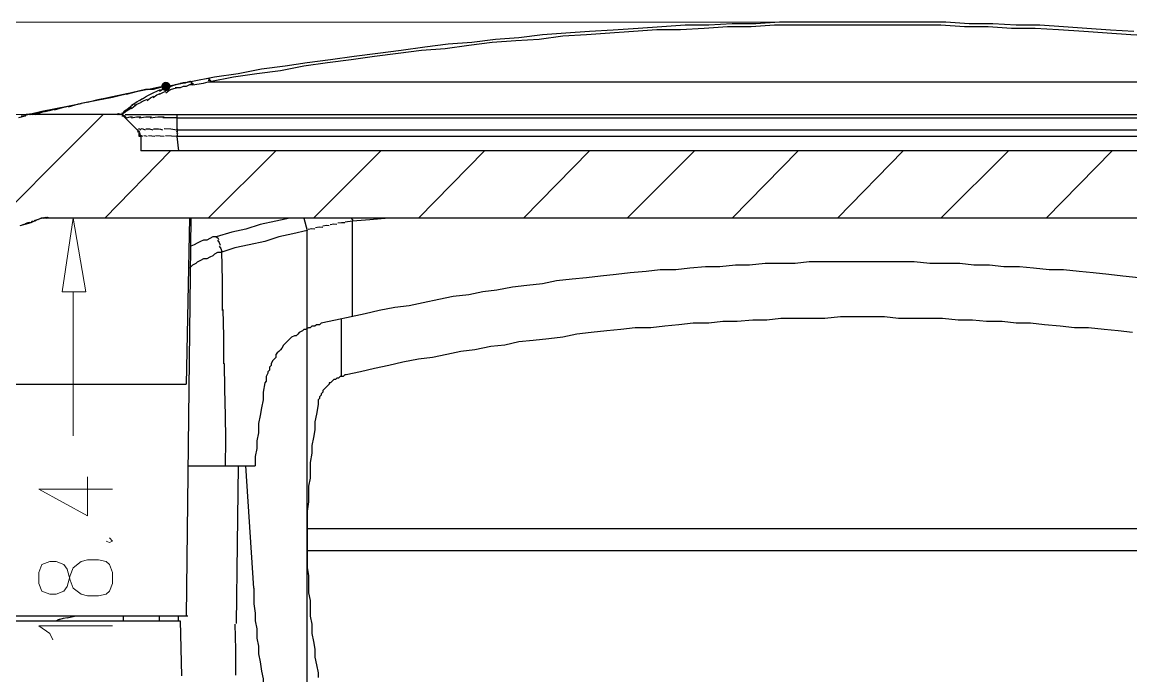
# Model space of a CAD drawing. Header units: millimetres. Extents: x 9 to 367, y 9 to 251.
# Drawn here: x 59.75 to 89.66, y 35.31 to 52.96 of the extents above; entities that cross this region are included whole.
import ezdxf

# ---------------------------------------------------------------- set-up
doc = ezdxf.new("R2010")
doc.units = ezdxf.units.MM
doc.layers.add('图层 1', color=7, linetype='Continuous')

msp = doc.modelspace()

# ---------------------------------------------------------------- hatches: boundary and pattern name
at = {"layer": '图层 1'}
h = msp.add_hatch(color=7, dxfattribs=at)
edge = h.paths.add_edge_path()
edge.add_arc((63.626965, 51.223404), 0.12506, 0, 360)

# ---------------------------------------------------------------- linework, layer by layer
at = {"layer": '图层 1', "color": 3, "lineweight": 5}
for points in [[(82.423035, 52.959035), (45.085035, 52.959035)], [(60.113298, 50.461333), (47.878965, 50.461333)], [(60.451965, 47.667369), (61.637298, 47.667369)], [(60.832965, 45.677843), (61.129298, 47.66751)], [(61.129263, 47.667369), (61.467929, 45.677702)], [(60.832965, 45.677843), (61.467965, 45.677843)], [(61.129263, 45.677843), (61.129263, 41.783176)]]:
    msp.add_lwpolyline(points, dxfattribs=at)
at = {"layer": '图层 1', "color": 7, "lineweight": 25}
for points in [[(89.746737, 52.705071), (89.111737, 52.747051), (88.476737, 52.789384), (87.841737, 52.832071), (87.206737, 52.874404), (86.571737, 52.874404), (85.936737, 52.916737), (85.301737, 52.916737), (84.666737, 52.959071), (84.031737, 52.959071), (83.354404, 52.959071), (82.719404, 52.959071), (82.084404, 52.959071), (81.449404, 52.959071), (80.814404, 52.959071), (80.179404, 52.959071), (79.544404, 52.916737), (78.909404, 52.916737), (78.274404, 52.874404), (77.639404, 52.874404), (77.004404, 52.832071), (76.369404, 52.789384), (75.692071, 52.747051), (75.057071, 52.705071), (74.422071, 52.662737), (73.787071, 52.620404), (73.152071, 52.535737), (72.517071, 52.493404), (71.882071, 52.408384), (71.247071, 52.366404), (70.612071, 52.281737), (69.977071, 52.197071), (69.342071, 52.112404), (68.707071, 52.027737), (68.072071, 51.943071), (67.437071, 51.858404), (66.844404, 51.773737), (66.209404, 51.688718), (65.574404, 51.562071), (64.939404, 51.477404), (64.304404, 51.350051), (63.669404, 51.223404)], [(90.296929, 52.577894), (89.661929, 52.620228), (89.026929, 52.662914), (88.391929, 52.705247), (87.714596, 52.747228), (87.079596, 52.789561), (86.444596, 52.789561), (85.809596, 52.831894), (85.174596, 52.831894), (84.539596, 52.874228), (83.904596, 52.874228), (83.269596, 52.874228), (82.634596, 52.874228), (81.999596, 52.874228), (81.364596, 52.874228), (80.687263, 52.874228), (80.052263, 52.874228), (79.417263, 52.831894), (78.782263, 52.831894), (78.147263, 52.789561), (77.512263, 52.747228), (76.877263, 52.747228), (76.242263, 52.705247), (75.607263, 52.662914), (74.972263, 52.620228), (74.337263, 52.577894), (73.702263, 52.493228), (73.067263, 52.450894), (72.432263, 52.408561), (71.797263, 52.324247), (71.162263, 52.239227), (70.527263, 52.196894), (69.892263, 52.112227), (69.257263, 52.027914), (68.622263, 51.943247), (67.987263, 51.858228), (67.352263, 51.773561), (66.717263, 51.646914), (66.082263, 51.561894), (65.447263, 51.477227), (64.812263, 51.350228)], [(62.568631, 51.011526), (62.86836, 51.093326), (63.136604, 51.15052)], [(63.118965, 51.138667), (63.366394, 51.194538), (63.600859, 51.240619)], [(63.584737, 51.223404), (63.288404, 51.138737)], [(63.457631, 51.096263), (63.555483, 51.160953), (63.635079, 51.193629)], [(63.584737, 51.223404), (63.627071, 51.223404)], [(63.626965, 51.181035), (63.70537, 51.216798), (63.777954, 51.241713)], [(63.626965, 51.223404), (63.669298, 51.223404)], [(63.754071, 51.223404), (63.841648, 51.259564), (63.911762, 51.280907)], [(63.754071, 51.138667), (63.842045, 51.166316), (63.912821, 51.18735)], [(64.007965, 51.181035), (63.965631, 51.181035), (63.880965, 51.181035)], [(63.881035, 51.265772), (63.970905, 51.296023), (64.038021, 51.314103)], [(64.007965, 51.308141), (64.094792, 51.32772), (64.159659, 51.342008)], [(64.262071, 51.265772), (64.177404, 51.223439), (64.092737, 51.223439), (64.008071, 51.181106)], [(64.134929, 51.308141), (64.216377, 51.349813), (64.279568, 51.365291)], [(64.346631, 51.265772), (64.261965, 51.265772)], [(64.262071, 51.350192), (64.291219, 51.363069), (64.306873, 51.36007)], [(64.304263, 51.350192), (64.32274, 51.347635), (64.336718, 51.335023)], [(64.304263, 51.308141), (64.349286, 51.310258), (64.368116, 51.291208)], [(64.346631, 51.265772), (64.642965, 51.308106)], [(64.643071, 51.308141), (64.770071, 51.350122)], [(64.727667, 51.434929), (64.765237, 51.447453), (64.781642, 51.444102)], [(64.770035, 51.434929), (64.796053, 51.431225), (64.810958, 51.417996)], [(64.770035, 51.392561), (64.821805, 51.39287), (64.841296, 51.372805)], [(64.770035, 51.350192), (64.812369, 51.350192)], [(64.812404, 51.350192), (99.991404, 51.350192)], [(62.187596, 50.927141), (61.340929, 50.757808)], [(61.510298, 50.8), (61.792741, 50.86888), (62.066981, 50.928764)], [(62.060631, 50.927141), (62.610965, 51.043205)], [(62.695737, 51.053894), (62.187737, 50.927247)], [(63.288298, 51.138667), (63.076631, 51.138667), (62.695631, 51.054)], [(62.822702, 50.8), (62.920113, 50.856621), (62.996621, 50.9016)], [(62.949631, 50.8), (63.044088, 50.842862), (63.127431, 50.883608)], [(62.992035, 50.884737), (63.075423, 50.944313), (63.15643, 50.988807)], [(63.118965, 50.96951), (63.234014, 51.027233), (63.321812, 51.068287)], [(63.118965, 50.842369), (63.211878, 50.919186), (63.299234, 50.963724)], [(63.288298, 51.053894), (63.397836, 51.101387), (63.483031, 51.136444)], [(63.288298, 50.927141), (63.38249, 50.995712), (63.469273, 51.035444)], [(63.457631, 51.011526), (63.54781, 51.06334), (63.629787, 51.095839)], [(63.626965, 51.053894), (63.703209, 51.116512), (63.777601, 51.146322)], [(60.198035, 50.503737), (60.310527, 50.538133), (60.396296, 50.558771)], [(61.340965, 50.757631), (60.282631, 50.545965)], [(60.367369, 50.546106), (60.52215, 50.586543), (60.655235, 50.61772)], [(60.621263, 50.588474), (60.840073, 50.656693), (61.032954, 50.702422)], [(61.002298, 50.672859), (61.273628, 50.753072), (61.52194, 50.810795)], [(62.484035, 50.546106), (62.541273, 50.578782), (62.569407, 50.601139)], [(62.484035, 50.503737), (62.507627, 50.541088), (62.523546, 50.559123)], [(62.484035, 50.503737), (62.528706, 50.540867), (62.553532, 50.558418)], [(62.526404, 50.546106), (62.581305, 50.577635), (62.616362, 50.599375)], [(62.568631, 50.588474), (62.636718, 50.657266)], [(62.611, 50.63049), (62.680056, 50.690286), (62.730592, 50.728915)], [(62.611, 50.588474), (62.704486, 50.653738)], [(62.695737, 50.715263), (62.786622, 50.769899), (62.852371, 50.812629)], [(62.695737, 50.63049), (62.761574, 50.685303), (62.821326, 50.72186)], [(62.780333, 50.715263), (62.887842, 50.761168), (62.965189, 50.800988)], [(59.817035, 50.418965), (59.647702, 50.376631)], [(59.817035, 50.418965), (59.776422, 50.43237), (59.719669, 50.419317)], [(60.113298, 50.461333), (60.070965, 50.461333), (60.028631, 50.461333), (59.986298, 50.461333), (59.943965, 50.461333), (59.901631, 50.461333), (59.859298, 50.461333), (59.816965, 50.419)], [(59.817035, 50.418965), (59.843499, 50.443273), (59.859148, 50.456271), (59.872421, 50.463415)], [(59.817035, 50.418965), (59.844331, 50.452126), (59.855488, 50.458829)], [(59.859404, 50.461333), (59.894417, 50.468698), (59.906676, 50.471564)], [(59.859404, 50.461333), (59.88939, 50.467683)], [(59.901596, 50.461333), (59.94512, 50.477737), (59.958746, 50.481442)], [(59.901596, 50.461333), (59.929862, 50.474959), (59.94146, 50.478267)], [(59.901596, 50.461333), (59.923821, 50.475092)], [(60.282631, 50.546106), (59.943965, 50.461439)], [(59.943965, 50.461333), (59.981006, 50.482147), (59.993706, 50.486028)], [(59.943965, 50.461333), (59.965705, 50.480295), (59.976067, 50.483911)], [(59.986333, 50.461333), (60.016893, 50.485807), (60.028667, 50.489908)], [(59.986333, 50.461333), (60.001591, 50.484132)], [(60.028737, 50.461333), (60.068425, 50.489026), (60.081654, 50.493436)], [(60.028737, 50.461333), (60.052858, 50.488365), (60.064015, 50.492378)], [(60.028737, 50.461333), (60.037557, 50.487174)], [(60.070929, 50.461333), (60.104443, 50.489908), (60.116791, 50.494142)], [(60.070929, 50.461333), (60.089009, 50.4896), (60.099152, 50.493789)], [(60.113298, 50.461333), (60.186367, 50.505916), (60.234301, 50.521658)], [(60.113298, 50.461333), (60.131202, 50.493789), (60.146459, 50.500844)], [(62.314702, 50.461333), (60.113369, 50.461333)], [(62.314702, 50.461333), (60.113369, 50.461333)], [(62.314702, 50.461333), (62.342086, 50.489864)], [(62.314702, 50.461333), (62.345482, 50.489732)], [(62.314702, 50.461333), (62.348613, 50.489732)], [(62.314702, 50.461333), (62.351964, 50.489688)], [(62.526404, 50.376596), (62.484071, 50.418929), (62.441737, 50.461263), (62.399404, 50.461263), (62.357071, 50.461263), (62.314737, 50.461263)], [(62.356929, 50.461333), (62.360545, 50.489423)], [(62.356929, 50.461333), (62.363809, 50.489247)], [(62.356929, 50.461333), (62.367028, 50.48907)], [(62.356929, 50.461333), (62.370291, 50.488762)], [(62.356929, 50.461333), (62.373554, 50.488321)], [(62.356929, 50.461333), (62.376773, 50.488012)], [(62.356929, 50.461333), (62.380169, 50.487527)], [(62.356929, 50.461333), (62.383388, 50.487086)], [(62.356929, 50.461333), (62.386783, 50.486601)], [(62.356929, 50.461333), (62.389914, 50.485984)], [(62.356929, 50.461333), (62.393266, 50.485499)], [(62.399298, 50.461333), (62.401856, 50.484749)], [(62.399298, 50.461333), (62.405075, 50.483999)], [(62.399298, 50.461333), (62.408338, 50.483338)], [(62.399298, 50.461333), (62.411689, 50.482588)], [(62.399298, 50.461333), (62.41482, 50.481794)], [(62.399298, 50.461333), (62.418172, 50.480868)], [(62.399298, 50.461333), (62.421303, 50.480251)], [(62.399298, 50.461333), (62.424654, 50.479325)], [(62.399298, 50.461333), (62.427785, 50.478399)], [(62.399298, 50.461333), (62.431004, 50.477429)], [(62.399298, 50.461333), (62.434267, 50.476238)], [(62.399298, 50.461333), (62.437486, 50.475136)], [(62.441667, 50.503737), (62.48228, 50.520009), (62.494583, 50.529137)], [(62.441667, 50.461333), (62.467772, 50.495112), (62.478003, 50.509311)], [(62.441667, 50.461333), (62.469757, 50.495112), (62.485411, 50.509311)], [(62.441667, 50.461333), (62.4459, 50.474033)], [(62.441667, 50.461333), (62.448987, 50.472799)], [(62.441667, 50.461333), (62.452206, 50.471564)], [(62.441667, 50.461333), (62.455293, 50.470329)], [(62.441667, 50.461333), (62.458424, 50.468962)], [(62.441667, 50.461333), (62.461466, 50.467727)], [(62.441667, 50.461333), (62.464597, 50.466493)], [(62.441667, 50.461333), (62.46764, 50.465082)], [(62.441667, 50.461333), (62.470727, 50.463538)], [(62.441667, 50.461333), (62.473681, 50.461995)], [(62.441667, 50.461333), (62.476636, 50.460451)], [(62.441667, 50.418965), (62.466526, 50.441895), (62.479678, 50.453449)], [(62.484035, 50.503737), (62.499734, 50.519965), (62.511199, 50.528784)], [(62.484035, 50.418965), (62.48796, 50.451861)], [(62.484035, 50.418965), (62.49087, 50.450494)], [(62.484035, 50.418965), (62.493693, 50.448774)], [(62.484035, 50.418965), (62.496735, 50.446922)], [(62.484035, 50.418965), (62.499513, 50.445379)], [(62.484035, 50.418965), (62.502292, 50.443527)], [(62.484035, 50.418965), (62.50507, 50.441675)], [(62.484035, 50.418965), (62.507892, 50.439646)], [(62.484035, 50.418965), (62.510626, 50.437838)], [(62.484035, 50.418965), (62.513404, 50.436119)], [(62.484035, 50.418965), (62.516182, 50.43409)], [(62.484035, 50.418965), (62.518784, 50.432106)], [(62.484035, 50.418965), (62.52143, 50.429945)], [(62.526404, 50.461333), (102.446737, 50.461333)], [(62.526404, 50.418965), (62.536987, 50.423551)], [(62.526404, 50.418965), (62.539809, 50.421081)], [(62.526404, 50.418965), (62.539545, 50.419582)], [(62.526404, 50.376596), (62.542014, 50.411962)], [(62.526404, 50.376596), (62.544484, 50.409757)], [(62.526404, 50.376596), (62.546777, 50.407773)], [(62.526404, 50.376596), (62.549114, 50.405436)], [(62.526404, 50.376596), (62.551539, 50.403143)], [(62.526404, 50.376596), (62.553744, 50.400673)], [(62.526404, 50.376596), (62.556037, 50.398336)], [(62.865071, 50.037929), (62.526404, 50.376596)], [(62.865071, 50.037929), (62.526404, 50.376596)], [(62.568631, 50.376596), (62.65978, 50.400056), (62.729498, 50.404466)], [(62.695737, 50.376596), (62.835393, 50.401996), (62.949384, 50.405171)], [(62.907263, 50.376596), (63.089605, 50.401114), (63.239932, 50.404466)], [(63.203737, 50.376596), (63.405526, 50.400232), (63.579798, 50.402702)], [(63.923404, 50.376596), (63.542404, 50.376596)], [(63.923404, 50.461333), (63.923404, 50.038)], [(63.923404, 50.376596), (100.922737, 50.376596)], [(62.949631, 49.868808), (62.907298, 49.868808), (62.907298, 49.911141), (62.907298, 49.953122), (62.907298, 49.995455), (62.864965, 50.037788)], [(62.865071, 50.037929), (62.87098, 50.068577)], [(62.865071, 50.037929), (62.870583, 50.067916)], [(62.865071, 50.037929), (62.874684, 50.0643)], [(62.865071, 50.037929), (62.878388, 50.059978)], [(62.865071, 50.037929), (62.882092, 50.055657)], [(62.865071, 50.037929), (62.885664, 50.05107)], [(62.865071, 50.037929), (62.889192, 50.04644)], [(62.865071, 50.037929), (62.892587, 50.041986)], [(62.865071, 49.995561), (62.885835, 50.019114), (62.895983, 50.031853)], [(62.865071, 49.995561), (62.899114, 50.027046)], [(62.949631, 50.037929), (62.929876, 50.072237), (62.888954, 50.074266)], [(62.907263, 49.995561), (62.907527, 50.022151)], [(62.907263, 49.995561), (62.910438, 50.016948)], [(62.907263, 49.995561), (62.913392, 50.012141)], [(62.907263, 49.995561), (62.91617, 50.006894)], [(62.907263, 49.995561), (62.918816, 50.001646)], [(62.907263, 49.953192), (62.921286, 49.991248)], [(62.907263, 49.953192), (62.923755, 49.985824)], [(62.907263, 49.953192), (62.92596, 49.980444)], [(62.907263, 49.953192), (62.928253, 49.974888)], [(62.907263, 49.953192), (62.930282, 49.96964)], [(62.907263, 49.953192), (62.932398, 49.964084)], [(62.907263, 49.953192), (62.933986, 49.958793)], [(63.076596, 50.037929), (63.015036, 50.067166), (62.956652, 50.073913)], [(63.288298, 50.037929), (63.191902, 50.069768), (63.086509, 50.07356)], [(63.542369, 50.037929), (63.493173, 50.058429), (63.43217, 50.068842), (63.363824, 50.072706), (63.292602, 50.07356)], [(63.923404, 50.037929), (63.76117, 50.069944), (63.584384, 50.073913)], [(100.922702, 50.037929), (63.923369, 50.037929)], [(63.923404, 49.995561), (63.940866, 50.043847), (63.942454, 50.074936)], [(63.923404, 49.953192), (63.942586, 49.986133), (63.944571, 50.018809)], [(63.923404, 49.868808), (63.944262, 49.917271), (63.946334, 49.953827)], [(62.907263, 49.911176), (62.935838, 49.947689)], [(62.907263, 49.911176), (62.937381, 49.942265)], [(62.907263, 49.911176), (62.938792, 49.936576)], [(62.907263, 49.911176), (62.940027, 49.930844)], [(62.907263, 49.911176), (62.941306, 49.925199)], [(62.907263, 49.911176), (62.942364, 49.919467)], [(62.907263, 49.868808), (62.931268, 49.894516), (62.943467, 49.908583)], [(62.949631, 49.868808), (62.949411, 49.902851)], [(62.949631, 49.868808), (62.950028, 49.897295)], [(62.949631, 49.868808), (62.950513, 49.89143)], [(62.949631, 49.868808), (62.950998, 49.885873)], [(62.949631, 49.868808), (62.958054, 49.882698)], [(62.949631, 49.868808), (62.949631, 49.487808)], [(62.949631, 49.868808), (62.949631, 49.487808)], [(62.992035, 49.868808), (62.996445, 49.882831), (62.970163, 49.884683)], [(63.118965, 49.868808), (63.089155, 49.882698), (63.032887, 49.884683)], [(63.330667, 49.868808), (63.247588, 49.882698), (63.153925, 49.884683)], [(63.584737, 49.868808), (63.476434, 49.883007), (63.344848, 49.885036)], [(63.923404, 49.868808), (63.778941, 49.882743), (63.615429, 49.885036)], [(100.922702, 49.868808), (63.923369, 49.868808)], [(63.923404, 49.868808), (63.965737, 49.487808)], [(101.896263, 49.487773), (62.949596, 49.487773)], [(101.896263, 49.487773), (62.949596, 49.487773)], [(60.282631, 47.667369), (60.155631, 47.625035), (59.986298, 47.540369), (59.816965, 47.498035), (59.689965, 47.455349)], [(60.028737, 47.582631), (59.991343, 47.569931)], [(60.113298, 47.582631), (60.113904, 47.599824), (60.088791, 47.60312), (60.069554, 47.597095)], [(60.198035, 47.625), (60.184145, 47.633687), (60.148294, 47.623589)], [(60.282631, 47.667369), (60.26367, 47.661724), (60.227245, 47.64973)], [(60.282631, 47.667369), (60.314778, 47.677687)], [(60.282631, 47.667369), (60.306753, 47.67535)], [(60.451965, 47.667369), (60.409631, 47.667369), (60.367298, 47.667369), (60.324965, 47.667369), (60.282631, 47.667369)], [(60.325, 47.667369), (60.352825, 47.686066)], [(60.325, 47.667369), (60.344623, 47.684214)], [(60.325, 47.667369), (60.336289, 47.682185)], [(60.325, 47.667369), (60.328263, 47.680025)], [(60.367369, 47.667369), (60.36631, 47.687345)], [(60.367369, 47.667369), (60.391313, 47.69149)], [(60.367369, 47.667369), (60.382979, 47.690255)], [(60.367369, 47.667369), (60.374645, 47.688888)], [(60.409737, 47.667369), (60.405151, 47.69246)], [(60.409737, 47.667369), (60.438797, 47.694841)], [(60.409737, 47.667369), (60.430287, 47.694488)], [(60.409737, 47.667369), (60.421952, 47.694003)], [(60.409737, 47.667369), (60.413574, 47.693386)], [(60.451965, 47.667369), (60.45245, 47.695106)], [(104.393965, 47.667369), (60.451965, 47.667369)], [(104.393965, 47.667369), (60.451965, 47.667369)], [(64.304263, 47.667369), (64.177263, 36.914702)], [(64.262071, 47.667369), (64.177404, 43.180035)], [(66.971263, 47.667369), (66.590263, 47.582702), (66.166929, 47.498035), (65.785929, 47.371035), (65.404929, 47.286369), (64.981596, 47.159369)], [(67.352298, 47.667369), (67.436965, 47.328702)], [(68.664702, 47.582631), (68.466088, 47.560054)], [(68.622333, 47.667369), (68.664667, 47.625035), (68.664667, 47.582702)], [(69.638298, 47.667369), (69.130298, 47.625035), (68.664631, 47.582702)], [(68.664702, 45.000192), (68.664702, 47.582526)], [(59.817035, 47.497859), (59.793046, 47.497594), (59.756358, 47.485159)], [(59.901596, 47.540263), (59.834568, 47.513804)], [(59.986333, 47.540263), (59.951188, 47.552434), (59.912603, 47.542379)], [(67.437071, 47.328737), (67.056071, 47.244071), (66.675071, 47.159404), (66.294071, 47.032404), (65.870737, 46.947737), (65.489737, 46.863071), (65.108737, 46.736071)], [(67.437071, 33.316474), (67.437071, 47.328808)], [(67.648596, 47.371106), (67.563974, 47.376971), (67.467974, 47.356642)], [(67.860298, 47.413474), (67.762623, 47.422955), (67.664154, 47.404655)], [(68.029596, 47.45549), (67.957718, 47.465633), (67.862027, 47.448787)], [(68.241298, 47.497859), (68.159454, 47.505355), (68.061734, 47.490098)], [(68.453, 47.540263), (68.362557, 47.541365), (68.262853, 47.526857)], [(64.981737, 47.159228), (64.897071, 47.159228), (64.812404, 47.116894), (64.727737, 47.074914), (64.643071, 47.074914), (64.558404, 47.03258), (64.473737, 46.990247), (64.389071, 46.947561), (64.304404, 46.905227)], [(64.981737, 47.159228), (65.031082, 47.135018), (65.050529, 47.086203)], [(65.023929, 47.074808), (65.067497, 47.010382), (65.090957, 46.937224)], [(65.108702, 46.736176), (65.024035, 46.736176), (64.939369, 46.693843), (64.897035, 46.65151), (64.812369, 46.609176), (64.727702, 46.566843), (64.643035, 46.566843), (64.558369, 46.524157), (64.473702, 46.481824), (64.431369, 46.43949), (64.346702, 46.397157), (64.262035, 46.312843)], [(65.066298, 46.905333), (65.111233, 46.847213), (65.137912, 46.765281)], [(65.151071, 45.169667), (65.152526, 45.978762), (65.137312, 46.764575)], [(89.873667, 46.058349), (89.450333, 46.101035), (89.069333, 46.143369), (88.646, 46.185702), (88.265, 46.228035), (87.841667, 46.270369), (87.460667, 46.270369), (87.037333, 46.312702), (86.656333, 46.355035), (86.233, 46.355035), (85.852, 46.397016), (85.428667, 46.397016), (85.047667, 46.439702), (84.624333, 46.439702), (84.243333, 46.439702), (83.82, 46.482035), (83.439, 46.482035), (83.015667, 46.482035), (82.634667, 46.482035), (82.211333, 46.482035), (81.830333, 46.482035), (81.407, 46.482035), (80.983667, 46.482035), (80.602667, 46.439702), (80.179333, 46.439702), (79.798333, 46.439702), (79.375, 46.397016), (78.994, 46.397016), (78.570667, 46.355035), (78.189667, 46.355035), (77.766333, 46.312702), (77.385333, 46.270369), (76.962, 46.270369), (76.581, 46.228035), (76.157667, 46.185702), (75.776667, 46.143369), (75.353333, 46.101035), (74.972333, 46.058349), (74.591333, 46.016369), (74.168, 45.974035), (73.787, 45.889369), (73.363667, 45.847035), (72.982667, 45.804702), (72.559333, 45.720035), (72.178333, 45.677702), (71.797333, 45.593035), (71.374, 45.550702), (70.993, 45.466035), (70.569667, 45.381369), (70.188667, 45.296702), (69.807667, 45.254369), (69.384333, 45.169702), (69.003333, 45.085035), (68.622333, 45.000016), (68.199, 44.915702), (67.818, 44.831035)], [(65.193263, 43.730333), (65.188236, 44.469315), (65.173154, 45.200358)], [(68.368263, 43.391667), (68.368263, 44.958)], [(89.704369, 44.577035), (89.323369, 44.619369), (88.942369, 44.661349), (88.519035, 44.704035), (88.138035, 44.704035), (87.757035, 44.746369), (87.333702, 44.788702), (86.952702, 44.831035), (86.571702, 44.831035), (86.190702, 44.873369), (85.767369, 44.873369), (85.386369, 44.915702), (85.005369, 44.915702), (84.582035, 44.958035), (84.201035, 44.958035), (83.820035, 44.958035), (83.396702, 44.958035), (83.015702, 45.000016), (82.592369, 45.000016), (82.211369, 45.000016), (81.830369, 45.000016), (81.407035, 44.958035), (81.026035, 44.958035), (80.645035, 44.958035), (80.221702, 44.958035), (79.840702, 44.915702), (79.459702, 44.915702), (79.036369, 44.873369), (78.655369, 44.873369), (78.274369, 44.831035), (77.851035, 44.831035), (77.470035, 44.788702), (77.089035, 44.746369), (76.708035, 44.704035), (76.284702, 44.704035), (75.903702, 44.661349), (75.522702, 44.619369), (75.099369, 44.577035), (74.718369, 44.534702), (74.337369, 44.450035), (73.956369, 44.407702), (73.533035, 44.365369), (73.152035, 44.323035), (72.771035, 44.238369), (72.390035, 44.196035), (71.966702, 44.111369), (71.585702, 44.069035), (71.204702, 43.984369), (70.823702, 43.899702), (70.442702, 43.857369), (70.019369, 43.772702), (69.638369, 43.688035), (69.257369, 43.603016), (68.876369, 43.518702), (68.495369, 43.434035)], [(67.818071, 44.831035), (67.775737, 44.788702), (67.691071, 44.788702), (67.648737, 44.746369), (67.564071, 44.746369), (67.521737, 44.704035), (67.479404, 44.704035), (67.394737, 44.661702), (67.352404, 44.661702), (67.310071, 44.619369), (67.225404, 44.577035), (67.183071, 44.534702), (67.140737, 44.492369), (67.098404, 44.492369), (67.013737, 44.450035), (66.971404, 44.407702), (66.929071, 44.365369), (66.886737, 44.323035), (66.844404, 44.280349), (66.802071, 44.238369), (66.759737, 44.153702), (66.717404, 44.111369), (66.675071, 44.069035), (66.632737, 44.026702), (66.590404, 43.984369), (66.590404, 43.899702), (66.548071, 43.857369), (66.505737, 43.815035), (66.463404, 43.730369), (66.463404, 43.688035), (66.421071, 43.645702), (66.421071, 43.561035), (66.378737, 43.518702), (66.378737, 43.476369), (66.336404, 43.391702), (66.336404, 43.349369), (66.336404, 43.264702), (66.294071, 43.222016)], [(65.235631, 42.333333), (65.22152, 43.044798), (65.206351, 43.740917)], [(68.495404, 43.434035), (68.453071, 43.434035), (68.410737, 43.391702), (68.368404, 43.391702), (68.326071, 43.391702), (68.283737, 43.349369), (68.241404, 43.349369), (68.199071, 43.307035), (68.156737, 43.307035), (68.114404, 43.264702), (68.072071, 43.222016), (68.029737, 43.222016), (68.029737, 43.180035), (67.987404, 43.137702), (67.945071, 43.095369), (67.902737, 43.053035), (67.860404, 43.010702), (67.860404, 42.968369), (67.818071, 42.926035), (67.818071, 42.883349), (67.775737, 42.841369), (67.775737, 42.799035), (67.733404, 42.756702), (67.733404, 42.714369), (67.733404, 42.672035), (67.733404, 42.629702)], [(58.716298, 43.180141), (64.177298, 43.180141)], [(66.293965, 43.222157), (66.251631, 42.968157), (66.251631, 42.756843), (66.209298, 42.544824), (66.166965, 42.333157), (66.124631, 42.121843), (66.124631, 41.86749), (66.082298, 41.656176), (66.082298, 41.44451), (66.039965, 41.23249), (66.039965, 40.978843)], [(67.733333, 42.629596), (67.691, 42.375596), (67.648667, 42.163929), (67.648667, 41.952263), (67.606333, 41.740596), (67.564, 41.528929), (67.564, 41.317263), (67.521667, 41.063616), (67.521667, 40.851596), (67.521667, 40.639929), (67.479333, 40.428263), (67.479333, 40.216596), (67.479333, 40.005282), (67.437, 39.750929), (67.437, 39.539263), (67.437, 39.327949), (67.437, 39.115929), (67.437, 38.904263), (67.437, 38.650263), (67.437, 38.438596), (67.437, 38.227282), (67.479333, 38.015263), (67.479333, 37.761263), (67.479333, 37.549949), (67.521667, 37.337929), (67.521667, 37.126263), (67.521667, 36.914596), (67.564, 36.702929), (67.564, 36.448929), (67.606333, 36.237263), (67.648667, 36.025596), (67.648667, 35.813929), (67.691, 35.602263), (67.733333, 35.390596)], [(65.235631, 40.978737), (65.248111, 41.678296), (65.237043, 42.353512)], [(64.219667, 40.978737), (66.04, 40.978737)], [(65.574298, 40.978737), (65.554102, 38.86088), (65.522792, 36.718946)], [(65.997702, 37.676596), (65.786035, 40.978596)], [(67.437071, 39.285474), (97.366737, 39.285474)], [(67.437071, 38.692561), (97.366737, 38.692561)], [(65.997702, 37.676596), (65.997702, 37.464929), (65.997702, 37.253263), (66.040035, 36.999263), (66.040035, 36.787596), (66.082369, 36.575929), (66.082369, 36.321929), (66.124702, 36.110616), (66.124702, 35.898596), (66.167035, 35.686929), (66.209369, 35.433282), (66.251702, 35.221263), (66.251702, 35.009596), (66.294035, 34.797929)], [(64.219667, 36.914526), (57.531, 36.914526)], [(60.663667, 36.787773), (60.730518, 36.828607), (60.784669, 36.84457)], [(60.748404, 36.830141), (60.868304, 36.861671), (60.961482, 36.881294)], [(60.959929, 36.872157), (61.164188, 36.918371)], [(62.484035, 36.787773), (62.484035, 36.91442)], [(63.457631, 36.787773), (63.457631, 36.91442)], [(63.965596, 36.787773), (63.965596, 36.91442)], [(58.885631, 36.787773), (64.007965, 36.787773)], [(64.007965, 36.787773), (64.050298, 35.306106)], [(65.489702, 36.703), (65.507958, 36.018038), (65.501344, 35.321169)], [(67.733333, 35.390772), (67.733333, 35.348439), (67.733333, 35.263772)]]:
    msp.add_lwpolyline(points, dxfattribs=at)
at = {"layer": '图层 1', "color": 2, "lineweight": 25}
for points in [[(58.250702, 46.778192), (61.933702, 50.461192)], [(61.976071, 47.667369), (63.754071, 49.487702)], [(64.770035, 47.667369), (66.590369, 49.487702)], [(67.606369, 47.667369), (69.426702, 49.487702)], [(70.442737, 47.667369), (72.220737, 49.487702)], [(73.279071, 47.667369), (75.057071, 49.487702)], [(76.073035, 47.667369), (77.893369, 49.487702)], [(78.909404, 47.667369), (80.687404, 49.487702)], [(81.745737, 47.667369), (83.523737, 49.487702)], [(84.539702, 47.667369), (86.360035, 49.487702)], [(87.376071, 47.667369), (89.154071, 49.487702)]]:
    msp.add_lwpolyline(points, dxfattribs=at)
at = {"layer": '图层 1', "color": 7, "lineweight": 5}
for points in [[(60.198035, 40.343808), (61.510369, 39.624141), (61.510369, 40.682474)], [(60.198035, 40.343808), (62.187702, 40.343808)], [(62.018263, 38.946808), (62.102929, 38.904474), (62.187596, 38.946808), (62.102929, 39.031122)], [(60.579071, 36.279596), (60.494404, 36.448929), (60.198071, 36.660596), (62.187737, 36.660596)]]:
    msp.add_lwpolyline(points, dxfattribs=at)
msp.add_lwpolyline([(60.198035, 37.803737), (60.282702, 37.591718), (60.494369, 37.507404), (60.663702, 37.507404), (60.875369, 37.591718), (60.960035, 37.719071), (61.044702, 38.015404), (61.129369, 38.227071), (61.341035, 38.396404), (61.510369, 38.438737), (61.806702, 38.438737), (62.018369, 38.396404), (62.103035, 38.311384), (62.187702, 38.100071), (62.187702, 37.803737), (62.103035, 37.591718), (62.018369, 37.507404), (61.806702, 37.465071), (61.510369, 37.465071), (61.341035, 37.507404), (61.129369, 37.676737), (61.044702, 37.888404), (60.960035, 38.184737), (60.875369, 38.311384), (60.663702, 38.396404), (60.494369, 38.396404), (60.282702, 38.311384), (60.198035, 38.100071)], close=True, dxfattribs=at)

doc.saveas('drawing.dxf')
